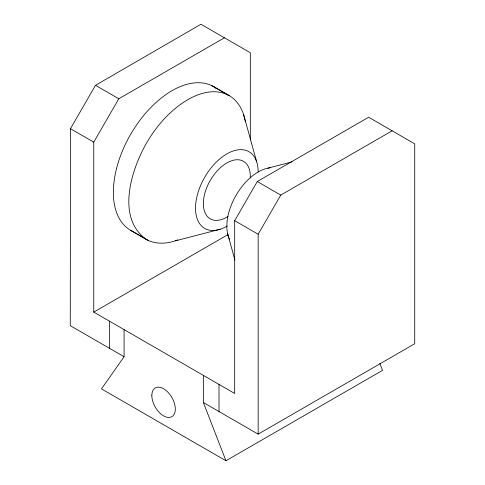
<?xml version="1.0" encoding="UTF-8"?>
<svg xmlns="http://www.w3.org/2000/svg" width="485" height="485" viewBox="0 0 485 485"><rect width="100%" height="100%" fill="white"/><g stroke="black" fill="none" stroke-linecap="round" stroke-linejoin="round"><path stroke-width="0.73" d="M250.327 139.88L250.327 52.744L200.972 24.25L95.496 85.318L70.458 128.695L70.27 325.665L124.075 356.73L101.48 388.885L225.955 460.75L382.526 370.352L379.803 363.332M124.075 356.73L124.075 329.612M225.955 460.75L203.354 402.501L203.354 375.384M219.014 411.541L219.014 384.423M203.354 402.501L258.159 434.142L414.73 343.744L414.73 143.845L368.642 117.237L257.274 181.535L234.673 220.687L234.673 393.462L93.757 312.104L93.757 142.147L118.795 98.77L224.422 37.788M258.159 434.142L258.159 234.243L280.76 195.097L392.129 130.798M93.757 312.104L228.053 234.564M256.632 161.711L243.549 114.302C240.79 106.391 235.746 98.837 228.071 95.06L211.351 85.372C197.268 79.188 181.293 84.687 168.998 92.477C151.708 103.784 138.292 120.219 128.428 138.219C119.11 155.885 112.762 175.655 113.405 195.794C114.011 209.235 118.94 224.373 131.665 230.836L148.386 240.524C157.686 244.634 168.501 243.658 177.759 239.905M267.817 168.174L291.982 161.887M175.461 240.845L220.317 229.199M229.217 95.557L211.351 85.372M130.526 230.339L148.386 240.524M95.496 85.318L118.795 98.77M257.274 181.535L280.76 195.097M234.673 220.687L258.159 234.243M70.458 128.695L93.757 142.147M228.071 95.06C214.576 88.082 198.347 93.114 186.179 100.662C168.713 111.398 155.139 127.646 145.179 145.397C130.811 171.823 116.552 218.026 146.179 239.378M216.71 88.634L213.558 86.518M131.665 230.836L132.732 231.484M227.532 233.364L234.898 260.021M243.549 114.302L245.434 121.814M109.41 321.143L109.41 348.266M229.557 239.384A44.287 25.572 -60 0 1 235.813 195.716A44.287 25.572 -60 0 1 270.381 167.798M228.071 216.437A33.216 19.176 -60 0 1 203.36 204.1A33.216 19.176 -60 0 1 227.253 162.711A33.216 19.176 -60 0 1 250.296 177.946M227.295 225.962A44.287 25.572 -60 0 1 195.528 208.441A44.287 25.572 -60 0 1 226.78 153.945A44.287 25.572 -60 0 1 258.159 172.139M151.835 395.517A16.605 9.591 60 0 0 169.447 417.433A16.605 9.591 60 0 0 169.447 393.947A16.605 9.591 60 0 0 151.835 395.517"/></g></svg>
